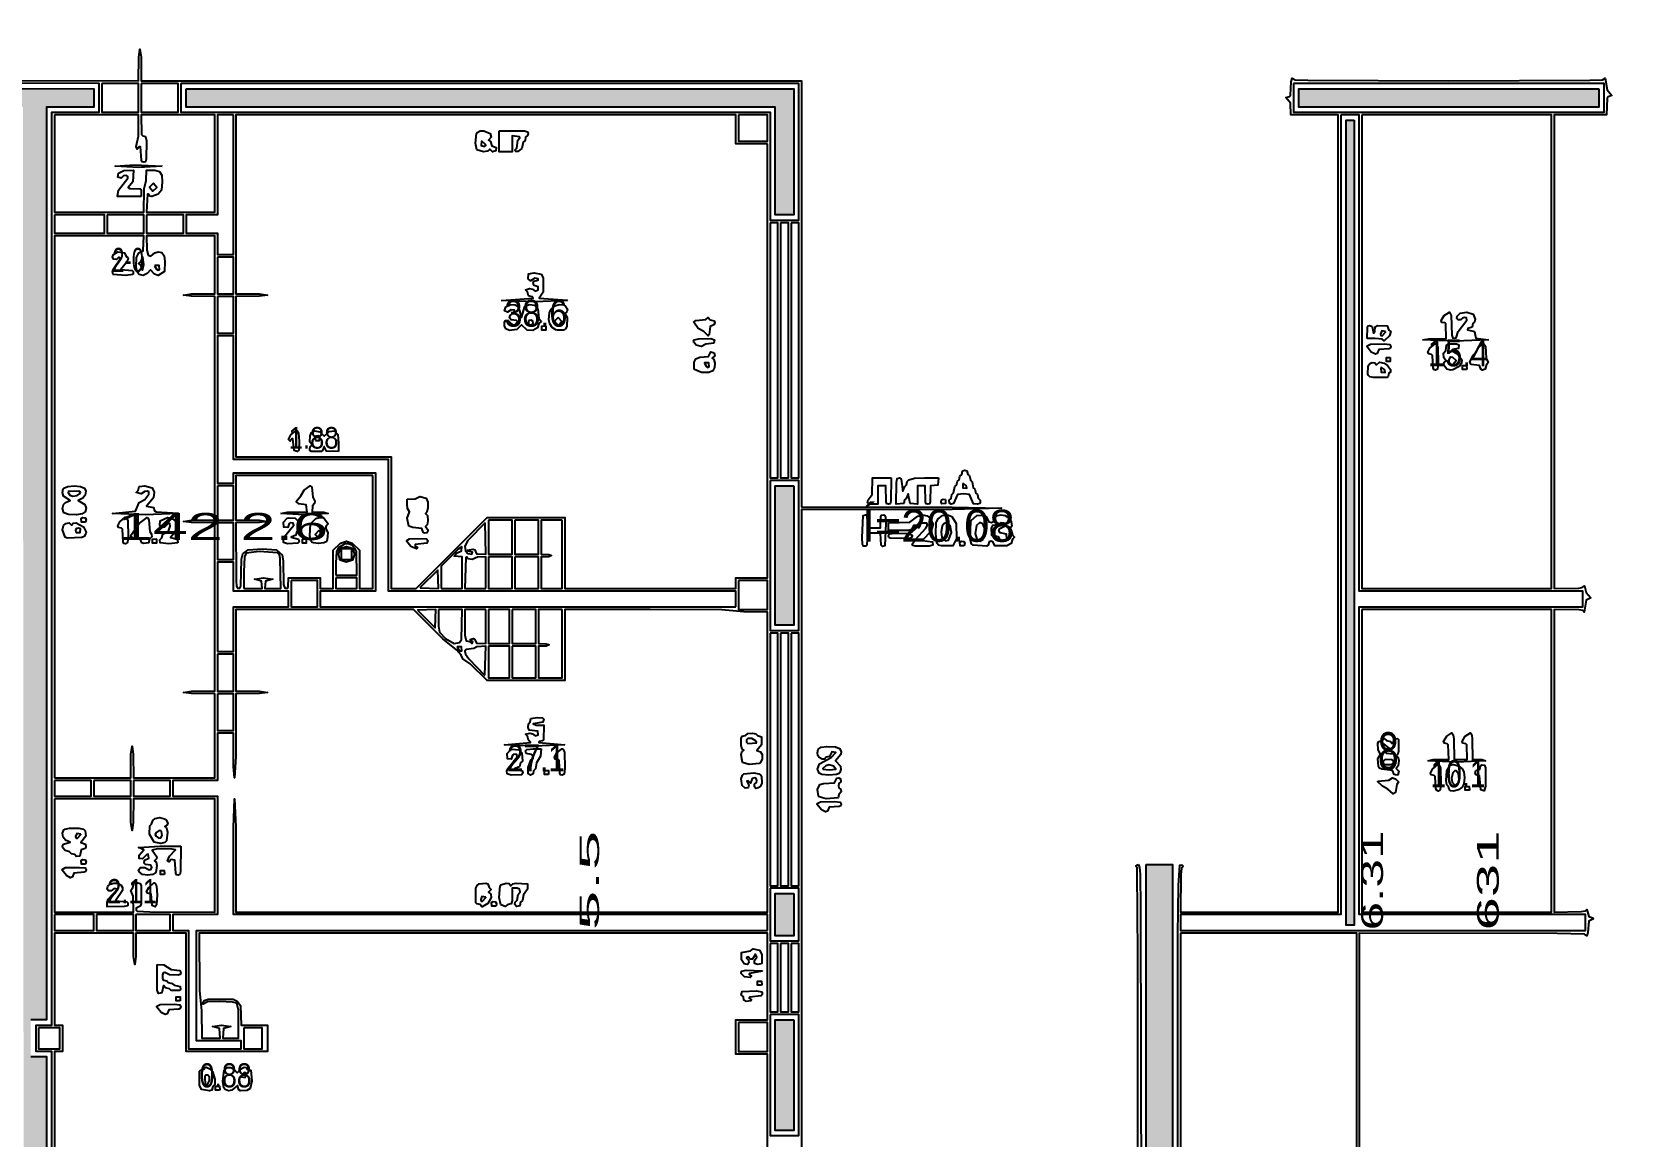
# Model space of a CAD drawing. Header units: millimetres. Extents: x 0 to 150324, y -100295 to 111760.
# Drawn here: x 54170 to 74829, y 63348 to 77572 of the extents above; entities that cross this region are included whole.
import ezdxf
from ezdxf.enums import TextEntityAlignment as Align

# ---------------------------------------------------------------- set-up
doc = ezdxf.new("R2010")
doc.units = ezdxf.units.MM
for name, color, linetype in [('A-PLAN-GRAPHICS', 7, 'Continuous'), ('A-RASTER-UNDERLAY', 8, 'Continuous'), ('A-TEXT-OCR', 3, 'Continuous'), ('A-WALLS-FILL', 9, 'Continuous'), ('A-WALLS-OUTLINE', 8, 'Continuous')]:
    doc.layers.add(name, color=color, linetype=linetype)
picture_1 = doc.add_image_def('image1.png', size_in_pixel=(2463, 3095))

msp = doc.modelspace()

# ---------------------------------------------------------------- hatches: boundary and pattern name
at = {"layer": 'A-WALLS-FILL'}
h = msp.add_hatch(color=9, dxfattribs=at)
h.paths.add_polyline_path([(50190, 13445), (50190, 13073), (49953, 13073), (49953, 13445), (50072, 13445)])
h.paths.add_polyline_path([(25840, 21302), (25840, 18220), (25603, 18220), (25603, 21302), (25722, 21302)])
h.paths.add_polyline_path([(64042, 21844), (64042, 18288), (63839, 18288), (63839, 21844), (63940, 21844)])
h.paths.add_polyline_path([(35391, 21370), (31801, 21370), (31801, 21878), (31936, 21878), (31936, 21505), (35221, 21505), (35221, 21810), (35391, 21810), (35391, 21590)])
h.paths.add_polyline_path([(57810, 21370), (54153, 21370), (54153, 21912), (54390, 21912), (54390, 21505), (57641, 21505), (57641, 21912), (57810, 21912), (57810, 21641)])
h.paths.add_polyline_path([(25840, 24181), (25840, 22487), (25603, 22487), (25603, 24181), (25722, 24181)])
h.paths.add_polyline_path([(64042, 24181), (64042, 22792), (63839, 22792), (63839, 24181), (63940, 24181)])
h.paths.add_polyline_path([(63771, 26077), (63771, 24350), (57810, 24350), (57810, 23165), (57676, 23168), (57569, 23196), (57269, 23199), (57269, 27805), (54390, 27805), (54390, 23199), (54153, 23199), (54153, 28042), (57269, 28042), (57269, 30717), (57506, 30717), (57506, 24486), (57878, 24486), (57878, 24587), (63534, 24587), (63534, 26077), (63652, 26077)])
h.paths.add_polyline_path([(25840, 26619), (26077, 26619), (26077, 24587), (31936, 24587), (31936, 23300), (31801, 23300), (31801, 24350), (25840, 24350), (25840, 25485)])
h.paths.add_polyline_path([(35323, 27838), (35323, 23300), (35086, 23300), (35086, 27601), (32241, 27601), (32241, 23300), (32139, 23300), (32139, 27838), (33731, 27838)])
h.paths.add_polyline_path([(41656, 24892), (41656, 25739), (41980, 25733), (42032, 25720), (42048, 25694), (42062, 24892), (41859, 24892)])
h.paths.add_polyline_path([(48091, 25739), (48091, 24892), (47650, 24892), (47650, 25739), (47871, 25739)])
h.paths.add_polyline_path([(36949, 25502), (36949, 25129), (35865, 25129), (35865, 25502), (36407, 25502)])
h.paths.add_polyline_path([(52900, 25129), (52900, 25502), (53786, 25499), (53959, 25477), (53980, 25403), (53983, 25129), (53442, 25129)])
h.paths.add_polyline_path([(26077, 34375), (26077, 29498), (25840, 29498), (25840, 34375), (25959, 34375)])
h.paths.add_polyline_path([(63771, 31056), (63771, 29769), (63534, 29769), (63534, 31056), (63652, 31056)])
h.paths.add_polyline_path([(32106, 30954), (32106, 30615), (26247, 30615), (26247, 30954), (29176, 30954)])
h.paths.add_polyline_path([(37050, 30954), (37050, 30615), (35797, 30615), (35797, 30954), (36424, 30954)])
h.paths.add_polyline_path([(53746, 31056), (53746, 30683), (52561, 30683), (52561, 31056), (53154, 31056)])
h.paths.add_polyline_path([(26077, 37490), (26077, 35560), (25840, 35560), (25840, 37490), (25959, 37490)])
h.paths.add_polyline_path([(63771, 37626), (63771, 36034), (63534, 36034), (63534, 37626), (63652, 37626)])
h.paths.add_polyline_path([(37016, 37050), (37016, 36678), (35865, 36678), (35865, 37050), (36441, 37050)])
h.paths.add_polyline_path([(53746, 37050), (53746, 36678), (52561, 36678), (52561, 37050), (53154, 37050)])
h.paths.add_polyline_path([(26077, 43451), (26077, 42469), (25840, 42469), (25840, 43451), (25959, 43451)])
h.paths.add_polyline_path([(63771, 43857), (63771, 42604), (63534, 42604), (63534, 43857), (63652, 43857)])
h.paths.add_polyline_path([(37016, 43011), (37016, 42672), (35865, 42672), (35865, 43011), (36441, 43011)])
h.paths.add_polyline_path([(53746, 43011), (53746, 42672), (52595, 42672), (52595, 43011), (53171, 43011)])
h.paths.add_polyline_path([(26077, 49750), (26077, 48429), (25840, 48429), (25840, 49750), (25959, 49750)])
h.paths.add_polyline_path([(37016, 49005), (37016, 48633), (35865, 48633), (35865, 49005), (36441, 49005)])
h.paths.add_polyline_path([(53746, 49005), (53746, 48633), (52595, 48633), (52595, 49005), (53171, 49005)])
h.paths.add_polyline_path([(63771, 51376), (63771, 48836), (63534, 48836), (63534, 51376), (63652, 51376)])
h.paths.add_polyline_path([(32410, 49141), (32410, 48937), (26247, 48937), (26247, 49141), (29329, 49141)])
h.paths.add_polyline_path([(26077, 52697), (26077, 51681), (25840, 51681), (25840, 52697), (25959, 52697)])
h.paths.add_polyline_path([(63534, 52764), (63537, 54342), (63545, 54655), (63566, 54816), (63568, 55169), (64956, 55169), (64956, 54932), (63771, 54932), (63771, 52764), (63652, 52764)])
h.paths.add_polyline_path([(41995, 54559), (41995, 53713), (41656, 53713), (41656, 54559), (41825, 54559)])
h.paths.add_polyline_path([(48023, 54559), (48023, 53713), (47650, 53713), (47650, 54559), (47837, 54559)])
h.paths.add_polyline_path([(37016, 54221), (35865, 54221), (35873, 54530), (35889, 54569), (35936, 54583), (37016, 54593), (37016, 54407)])
h.paths.add_polyline_path([(53746, 54593), (53746, 54221), (52595, 54221), (52595, 54593), (53171, 54593)])
h.paths.add_polyline_path([(25265, 55169), (26077, 55169), (26077, 54627), (25840, 54627), (25840, 54932), (25265, 54932), (25265, 55050)])
h.paths.add_polyline_path([(22860, 54932), (22860, 58894), (25840, 58894), (25840, 59707), (26077, 59707), (26077, 58657), (23097, 58657), (23097, 55169), (24113, 55169), (24113, 54932), (23487, 54932)])
h.paths.add_polyline_path([(63737, 59944), (63974, 59944), (63974, 58860), (66988, 58860), (66988, 54932), (66142, 54932), (66142, 55135), (66751, 55135), (66751, 58623), (63737, 58623), (63737, 59284)])
h.paths.add_polyline_path([(29159, 55440), (29159, 55338), (26247, 55338), (26247, 55440), (27703, 55440)])
h.paths.add_polyline_path([(35425, 55440), (35425, 55338), (29701, 55338), (29701, 55440), (32563, 55440)])
h.paths.add_polyline_path([(35933, 56422), (35933, 55338), (35594, 55338), (35594, 56422), (35763, 56422)])
h.paths.add_polyline_path([(35933, 57878), (35594, 57878), (35594, 76640), (26077, 76640), (26077, 74778), (25840, 74778), (25840, 76945), (25129, 76945), (25129, 77182), (26247, 77182), (26247, 76877), (35729, 76877), (35729, 76979), (35933, 76979), (35933, 76877), (40505, 76877), (40505, 76640), (35933, 76640), (35933, 67259)])
h.paths.add_polyline_path([(68512, 66853), (68851, 66853), (68851, 58454), (71696, 58454), (71696, 58318), (68851, 58318), (68851, 57980), (68758, 57988), (68749, 58081), (68512, 58081), (68512, 62467)])
h.paths.add_polyline_path([(54356, 58014), (54119, 58014), (54116, 58583), (54107, 58646), (54076, 58666), (54063, 58902), (54051, 76606), (50758, 76608), (48903, 76638), (45381, 76640), (45381, 76877), (49014, 76875), (51084, 76845), (54966, 76843), (54966, 76606), (54356, 76606), (54356, 64855), (54153, 64855), (54153, 64381), (54356, 64381), (54356, 58454), (54830, 58454), (54830, 58318), (54356, 58318), (54356, 58166)])
h.paths.add_polyline_path([(60079, 58454), (60079, 58318), (56015, 58318), (56015, 58454), (58047, 58454)])
h.paths.add_polyline_path([(63771, 58454), (63771, 58318), (60655, 58318), (60655, 58454), (62213, 58454)])
h.paths.add_polyline_path([(32512, 58488), (32512, 58386), (26247, 58386), (26247, 58488), (29379, 58488)])
h.paths.add_polyline_path([(35425, 58488), (35425, 58386), (33562, 58386), (33562, 58488), (34493, 58488)])
h.paths.add_polyline_path([(26077, 65634), (26077, 63195), (25840, 63195), (25840, 65634), (25959, 65634)])
h.paths.add_polyline_path([(63974, 64855), (63974, 63432), (63737, 63432), (63737, 64855), (63856, 64855)])
h.paths.add_polyline_path([(45381, 65871), (45381, 65634), (42672, 65634), (42672, 65871), (44027, 65871)])
h.paths.add_polyline_path([(63974, 66480), (63974, 65938), (63737, 65938), (63737, 66480), (63856, 66480)])
h.paths.add_polyline_path([(71188, 76437), (71188, 66074), (71086, 66074), (71086, 76437), (71137, 76437)])
h.paths.add_polyline_path([(26077, 71323), (26077, 69122), (25840, 69122), (25840, 71323), (25959, 71323)])
h.paths.add_polyline_path([(63974, 71730), (63974, 69935), (63737, 69935), (63737, 71730), (63856, 71730)])
h.paths.add_polyline_path([(56151, 76843), (63974, 76843), (63974, 75218), (63737, 75218), (63737, 76606), (56151, 76606), (56151, 76725)])
h.paths.add_polyline_path([(42266, 76132), (42266, 76471), (42425, 76468), (42467, 76454), (42490, 76422), (42503, 76132), (42384, 76132)])
h.paths.add_polyline_path([(47549, 76471), (47549, 76132), (47312, 76132), (47312, 76471), (47430, 76471)])
h.paths.add_polyline_path([(74337, 76843), (74337, 76606), (70477, 76606), (70477, 76843), (72407, 76843)])
h.paths.add_polyline_path([(41758, 86631), (41995, 86631), (41995, 76877), (44196, 76877), (44196, 76640), (41656, 76640), (41656, 76877), (41758, 76877), (41758, 81754)])
h.paths.add_polyline_path([(22725, 79417), (22962, 79417), (22962, 77182), (23978, 77182), (23978, 76945), (22725, 76945), (22725, 78181)])
h.paths.add_polyline_path([(23470, 78334), (23470, 78097), (23131, 78097), (23131, 78334), (23300, 78334)])
h.paths.add_polyline_path([(41588, 78334), (41588, 78097), (41283, 78097), (41283, 78334), (41436, 78334)])
h.paths.add_polyline_path([(22725, 81585), (22725, 91000), (24282, 91000), (24282, 90763), (22962, 90763), (22962, 81585), (22843, 81585)])
h.paths.add_polyline_path([(51545, 84836), (51545, 81957), (51308, 81957), (51308, 84836), (51427, 84836)])
h.paths.add_polyline_path([(19643, 84159), (19643, 82431), (19507, 82431), (19507, 84159), (19575, 84159)])
h.paths.add_polyline_path([(23436, 84497), (23436, 84260), (23131, 84260), (23131, 84497), (23283, 84497)])
h.paths.add_polyline_path([(41588, 84497), (41588, 84260), (41283, 84260), (41283, 84497), (41436, 84497)])
h.paths.add_polyline_path([(51139, 84497), (51139, 84260), (50834, 84260), (50834, 84497), (50986, 84497)])
h.paths.add_polyline_path([(35120, 91000), (41995, 91000), (41995, 88629), (41758, 88629), (41758, 90763), (35120, 90763), (35120, 90881)])
h.paths.add_polyline_path([(23470, 90593), (23470, 90289), (23131, 90289), (23131, 90593), (23300, 90593)])
h.paths.add_polyline_path([(29464, 90593), (29464, 90289), (29227, 90289), (29227, 90593), (29345, 90593)])
h.paths.add_polyline_path([(35458, 90593), (35458, 90289), (35255, 90289), (35255, 90593), (35357, 90593)])
h.paths.add_polyline_path([(38473, 90593), (38473, 90289), (38235, 90289), (38235, 90593), (38354, 90593)])
h.paths.add_polyline_path([(41588, 90593), (41588, 90289), (41250, 90289), (41250, 90593), (41419, 90593)])
h.paths.add_polyline_path([(19643, 91000), (19643, 90763), (15917, 90763), (15917, 91000), (17780, 91000)])
h.paths.add_polyline_path([(29566, 91000), (29566, 90763), (26247, 90763), (26247, 91000), (27906, 91000)])
h.paths.add_polyline_path([(33155, 91000), (33155, 90763), (31530, 90763), (31530, 91000), (32343, 91000)])
h.paths.add_polyline_path([(37863, 99941), (37863, 99703), (34578, 99703), (34578, 99941), (36220, 99941)])

# ---------------------------------------------------------------- linework, layer by layer
at = {"layer": 'A-PLAN-GRAPHICS'}
for points in [[(51276, 76947), (55541, 76945), (55543, 77247), (55558, 77351), (55573, 77247), (55575, 76945), (64076, 76945), (64076, 71459), (66014, 71457), (66650, 71442), (66014, 71426), (64076, 71425), (64076, 58962), (67090, 58962), (67090, 54830)], [(53983, 57946), (54424, 57946), (54424, 58251), (54898, 58251), (54898, 58522), (54424, 58522), (54424, 64448), (54221, 64448), (54221, 64787), (54424, 64787), (54424, 76539), (55033, 76539), (55033, 76911), (50817, 76914)], [(68919, 58522), (68921, 65948), (68926, 66583), (68943, 66848), (68971, 66850), (68986, 66833), (68967, 66805), (68957, 66726), (68953, 66243), (70985, 66243), (70985, 76505), (70375, 76505), (70368, 76655), (70308, 76731), (70356, 76744), (70369, 76761), (70378, 76931), (70392, 76979), (70429, 76959), (70591, 76953), (72407, 76945), (74223, 76953), (74385, 76959), (74422, 76979), (74446, 76829), (74507, 76755), (74458, 76740), (74444, 76723), (74439, 76505), (73762, 76505), (73762, 70409), (74083, 70413), (74126, 70420), (74154, 70442), (74177, 70355), (74236, 70287), (74174, 70259), (74151, 70104), (74132, 70124), (74083, 70133), (73762, 70138), (73762, 66243), (74113, 66248), (74166, 66257), (74185, 66277), (74209, 66186), (74260, 66170), (74269, 66156), (74208, 66125), (74199, 65980), (74185, 65938), (74153, 65959), (73800, 65968), (71255, 65972), (71255, 58555)], [(63635, 58962), (63635, 64414), (63229, 64414), (63229, 64855), (63635, 64855), (63635, 65972), (56320, 65972), (56323, 65227), (56351, 64974), (56354, 64618), (56591, 64618), (56584, 64743), (56490, 64770), (56608, 64787), (56727, 64770), (56632, 64743), (56625, 64618), (56828, 64618), (56825, 64979), (56804, 65068), (56749, 65083), (56586, 65093), (56428, 65086), (56372, 65058), (56360, 65066), (56383, 65105), (56436, 65120), (56757, 65119), (56809, 65095), (56851, 65041), (56862, 64787), (57201, 64787), (57201, 64448), (56151, 64448), (56151, 65972), (55507, 65972), (55506, 65670), (55491, 65566), (55475, 65670), (55474, 65972), (54458, 65972), (54458, 64787), (54559, 64787), (54559, 64448), (54458, 64448), (54458, 58657)]]:
    msp.add_lwpolyline(points, dxfattribs=at)
for points in [[(55067, 76911), (55067, 76539), (55541, 76539), (55541, 76911), (55304, 76911)], [(55575, 76911), (55575, 76539), (56049, 76539), (56049, 76911), (55812, 76911)], [(56083, 76911), (56083, 76539), (63669, 76539), (63669, 75150), (64042, 75150), (64042, 76911), (60063, 76911)], [(70409, 76911), (70409, 76539), (74405, 76539), (74405, 76911), (72407, 76911)], [(54458, 76505), (54458, 75252), (55609, 75252), (55612, 75552), (55640, 75659), (55643, 75794), (55749, 75793), (55810, 75777), (55839, 75730), (55846, 75642), (55834, 75538), (55791, 75485), (55710, 75454), (55686, 75458), (55668, 75487), (55654, 75483), (55643, 75252), (56523, 75252), (56523, 76505), (55575, 76505), (55580, 76255), (55594, 76236), (55630, 76227), (55642, 76171), (55640, 75937), (55630, 75902), (55609, 75895), (55588, 75900), (55578, 75922), (55564, 76093), (55548, 76095), (55524, 76065), (55508, 76099), (55538, 76232), (55541, 76505), (54999, 76505)], [(56761, 76505), (56557, 76505), (56557, 75218), (56151, 75218), (56151, 74981), (56557, 74981), (56557, 74710), (56761, 74710), (56761, 75607)], [(63635, 76132), (63229, 76132), (63229, 76505), (56794, 76505), (56794, 74202), (57096, 74200), (57201, 74185), (57096, 74170), (56794, 74168), (56794, 72102), (58793, 72102), (58793, 70409), (59114, 70409), (60028, 71323), (61028, 71323), (61028, 70409), (63229, 70409), (63229, 70544), (63635, 70544), (63635, 73338)], [(63263, 76505), (63263, 76166), (63635, 76166), (63635, 76505), (63449, 76505)], [(71018, 76505), (71018, 66209), (68953, 66209), (68953, 66006), (74168, 66006), (74168, 66209), (71255, 66209), (71255, 70172), (74134, 70172), (74134, 70375), (71255, 70375), (71255, 76505), (71137, 76505)], [(71289, 76505), (71289, 70409), (73728, 70409), (73728, 76505), (72509, 76505)], [(59900, 76277), (59939, 76299), (59986, 76302), (60066, 76264), (60078, 76220), (60046, 76181), (60071, 76161), (60088, 76107), (60142, 76086), (60141, 76045), (60096, 76032), (60063, 76065), (60034, 76038), (59980, 76032), (59897, 76056), (59877, 76140), (59892, 76265)], [(60181, 76302), (60508, 76299), (60546, 76289), (60554, 76268), (60547, 76240), (60523, 76220), (60515, 76176), (60491, 76153), (60473, 76071), (60422, 76033), (60396, 76033), (60384, 76050), (60411, 76078), (60423, 76180), (60450, 76209), (60446, 76225), (60350, 76234), (60350, 76031), (60181, 76031), (60181, 76166)], [(59955, 76166), (59949, 76111), (59993, 76100), (60011, 76110), (60008, 76124), (59958, 76166)], [(55846, 75844), (55541, 75827), (55237, 75844), (55486, 75861), (55843, 75847)], [(55575, 75455), (55270, 75455), (55281, 75537), (55403, 75693), (55402, 75714), (55386, 75724), (55348, 75721), (55315, 75693), (55274, 75706), (55282, 75756), (55352, 75790), (55474, 75794), (55466, 75644), (55408, 75573), (55429, 75560), (55556, 75553), (55573, 75539), (55575, 75506)], [(55728, 75623), (55681, 75576), (55725, 75523), (55774, 75571), (55732, 75622)], [(54458, 75218), (54458, 74981), (55101, 74981), (55101, 75218), (54779, 75218)], [(55135, 75218), (55135, 74981), (55609, 74981), (55609, 75218), (55372, 75218)], [(55643, 75218), (55643, 74981), (56117, 74981), (56117, 75218), (55880, 75218)], [(63669, 75116), (63669, 71831), (63771, 71831), (63771, 75116), (63720, 75116)], [(63805, 75116), (63805, 71831), (63906, 71831), (63906, 75116), (63856, 75116)], [(63940, 75116), (63940, 71831), (64042, 71831), (64042, 75116), (63991, 75116)], [(54458, 67970), (55440, 67970), (55441, 68272), (55457, 68377), (55472, 68272), (55474, 67970), (56523, 67970), (56523, 69054), (56222, 69056), (56117, 69071), (56222, 69086), (56523, 69088), (56523, 71255), (56222, 71257), (56117, 71272), (56222, 71288), (56523, 71289), (56523, 74168), (56222, 74170), (56117, 74185), (56222, 74200), (56523, 74202), (56523, 74947), (55643, 74947), (55647, 74764), (55665, 74699), (55698, 74686), (55751, 74729), (55794, 74744), (55841, 74732), (55868, 74692), (55879, 74618), (55874, 74491), (55791, 74439), (55747, 74456), (55694, 74512), (55650, 74464), (55600, 74439), (55547, 74451), (55519, 74489), (55508, 74560), (55514, 74671), (55543, 74731), (55601, 74756), (55609, 74947), (54458, 74947), (54458, 71459)], [(55468, 74452), (55372, 74439), (55212, 74449), (55203, 74483), (55212, 74518), (55304, 74654), (55287, 74676), (55257, 74645), (55217, 74647), (55204, 74677), (55217, 74709), (55275, 74743), (55361, 74731), (55379, 74683), (55403, 74670), (55406, 74654), (55381, 74603), (55310, 74517), (55459, 74501), (55472, 74488), (55471, 74457)], [(55592, 74676), (55567, 74613), (55541, 74591), (55567, 74569), (55589, 74507), (55609, 74578), (55595, 74675)], [(56557, 74676), (56557, 74202), (56761, 74202), (56761, 74676), (56659, 74676)], [(55746, 74562), (55773, 74519), (55794, 74508), (55808, 74515), (55804, 74566), (55748, 74566)], [(61062, 74117), (60638, 74100), (60215, 74117), (60619, 74148), (60611, 74163), (60562, 74176), (60549, 74226), (60520, 74253), (60571, 74270), (60611, 74263), (60645, 74237), (60686, 74252), (60684, 74291), (60634, 74309), (60621, 74337), (60630, 74363), (60683, 74378), (60685, 74396), (60640, 74403), (60587, 74371), (60556, 74394), (60559, 74461), (60631, 74473), (60721, 74456), (60750, 74408), (60750, 74225), (60696, 74148), (61059, 74120)], [(56557, 74168), (56557, 73694), (56761, 73694), (56761, 74168), (56659, 74168)], [(60723, 73846), (60695, 73822), (60675, 73763), (60616, 73731), (60541, 73736), (60469, 73801), (60409, 73743), (60314, 73731), (60270, 73753), (60253, 73790), (60250, 73835), (60266, 73860), (60308, 73850), (60363, 73799), (60391, 73811), (60417, 73844), (60405, 73858), (60337, 73868), (60316, 73891), (60326, 73923), (60380, 73972), (60380, 73990), (60335, 73997), (60288, 73965), (60250, 73983), (60268, 74036), (60334, 74065), (60388, 74062), (60427, 74040), (60469, 73897), (60511, 74040), (60568, 74065), (60642, 74057), (60681, 74009), (60695, 73885), (60722, 73848)], [(60913, 73739), (60863, 73770), (60836, 73814), (60823, 73869), (60829, 73956), (60851, 74005), (60898, 74048), (60955, 74066), (61009, 74060), (61037, 74042), (61060, 74003), (61054, 73969), (61028, 73948), (61058, 73897), (61052, 73782), (61037, 73752), (61009, 73735), (60932, 73733)], [(72068, 73609), (72148, 73624), (72373, 73626), (72367, 73812), (72354, 73827), (72317, 73834), (72307, 73857), (72347, 73923), (72414, 73967), (72436, 73921), (72444, 73668), (72459, 73629), (72501, 73636), (72526, 73719), (72641, 73864), (72634, 73892), (72610, 73897), (72583, 73890), (72562, 73866), (72526, 73866), (72509, 73885), (72514, 73915), (72554, 73952), (72639, 73964), (72721, 73941), (72745, 73875), (72740, 73838), (72717, 73819), (72706, 73774), (72654, 73757), (72647, 73739), (72737, 73719), (72757, 73633), (72915, 73609), (72492, 73592), (72068, 73609)], [(60562, 73855), (60562, 73804), (60609, 73801), (60621, 73823), (60616, 73851), (60594, 73863), (60566, 73858)], [(60782, 73787), (60782, 73736), (60731, 73736), (60731, 73787), (60778, 73790)], [(60943, 73896), (60896, 73848), (60941, 73796), (60990, 73844), (60948, 73895)], [(62688, 73843), (62714, 73860), (62843, 73871), (62873, 73897), (62900, 73869), (62950, 73855), (62958, 73823), (62946, 73801), (62897, 73783), (62886, 73678), (62873, 73662), (62816, 73718), (62742, 73757), (62687, 73837)], [(71357, 73626), (71361, 73772), (71371, 73791), (71391, 73795), (71420, 73780), (71439, 73695), (71455, 73715), (71461, 73778), (71489, 73794), (71613, 73790), (71635, 73734), (71661, 73715), (71642, 73660), (71573, 73595), (71549, 73617), (71459, 73626)], [(63229, 70172), (63229, 70375), (58759, 70375), (58759, 72068), (56761, 72068), (56761, 73660), (56557, 73660), (56557, 71763), (56761, 71763), (56761, 71899), (58589, 71899), (58589, 70375), (57878, 70375), (57878, 70172), (60554, 70172)], [(62683, 73593), (62693, 73610), (62751, 73624), (62907, 73625), (62956, 73608), (62945, 73565), (62843, 73553), (62789, 73525), (62717, 73542), (62687, 73581)], [(71355, 73532), (71397, 73553), (71580, 73558), (71649, 73550), (71662, 73525), (71657, 73504), (71639, 73494), (71507, 73485), (71487, 73435), (71462, 73425), (71409, 73452), (71356, 73520)], [(71593, 73715), (71543, 73725), (71527, 73683), (71534, 73664), (71550, 73663), (71593, 73710)], [(72245, 73560), (72266, 73515), (72271, 73311), (72263, 73234), (72238, 73220), (72217, 73225), (72207, 73247), (72198, 73406), (72185, 73421), (72148, 73428), (72137, 73451), (72164, 73502), (72233, 73560)], [(72432, 73220), (72380, 73230), (72339, 73289), (72348, 73318), (72373, 73338), (72344, 73377), (72341, 73436), (72368, 73472), (72376, 73540), (72403, 73557), (72508, 73557), (72538, 73545), (72532, 73498), (72456, 73486), (72441, 73471), (72522, 73427), (72574, 73352), (72572, 73312), (72540, 73267), (72461, 73225)], [(72860, 73558), (72878, 73528), (72888, 73375), (72915, 73316), (72886, 73278), (72876, 73232), (72841, 73220), (72819, 73232), (72801, 73281), (72697, 73291), (72678, 73321), (72722, 73414), (72770, 73464), (72796, 73526), (72854, 73558)], [(62694, 73232), (62691, 73323), (62715, 73365), (62764, 73386), (62876, 73395), (62907, 73454), (62950, 73444), (62957, 73405), (62924, 73372), (62945, 73356), (62957, 73311), (62953, 73254), (62934, 73210), (62883, 73191), (62788, 73188), (62697, 73227)], [(71653, 73381), (71653, 73330), (71603, 73330), (71603, 73381), (71650, 73384)], [(72422, 73384), (72408, 73354), (72411, 73310), (72430, 73288), (72461, 73294), (72502, 73343), (72461, 73383), (72430, 73388)], [(62824, 73309), (62852, 73266), (62873, 73255), (62886, 73262), (62882, 73313), (62827, 73313)], [(71365, 73169), (71367, 73273), (71391, 73305), (71420, 73319), (71455, 73314), (71476, 73287), (71513, 73320), (71575, 73310), (71620, 73280), (71656, 73229), (71658, 73192), (71635, 73179), (71626, 73137), (71610, 73124), (71437, 73123), (71390, 73135), (71371, 73155)], [(71534, 73250), (71535, 73194), (71588, 73191), (71580, 73226), (71539, 73252)], [(72636, 73228), (72585, 73228), (72585, 73279), (72636, 73279), (72639, 73232)], [(57579, 72443), (57601, 72407), (57607, 72305), (57602, 72191), (57582, 72170), (57545, 72185), (57528, 72335), (57513, 72336), (57491, 72306), (57472, 72326), (57502, 72386), (57567, 72441)], [(58115, 72170), (57961, 72176), (57929, 72238), (57908, 72183), (57889, 72173), (57766, 72173), (57747, 72183), (57743, 72202), (57751, 72233), (57777, 72255), (57746, 72298), (57748, 72373), (57767, 72417), (57804, 72437), (57873, 72425), (57929, 72368), (57994, 72430), (58063, 72436), (58104, 72389), (58115, 72281)], [(57819, 72314), (57870, 72314), (57873, 72361), (57851, 72373), (57823, 72368), (57811, 72346), (57816, 72318)], [(66372, 71503), (66339, 71493), (66288, 71500), (66235, 71619), (66159, 71628), (66083, 71619), (66032, 71501), (66000, 71493), (65978, 71505), (65976, 71546), (65999, 71567), (66011, 71618), (66033, 71638), (66047, 71720), (66069, 71740), (66081, 71791), (66103, 71807), (66113, 71855), (66137, 71875), (66147, 71921), (66175, 71933), (66204, 71921), (66214, 71875), (66236, 71859), (66248, 71807), (66272, 71782), (66284, 71706), (66306, 71686), (66318, 71635), (66340, 71618), (66350, 71570), (66375, 71546), (66375, 71507)], [(54580, 71702), (54629, 71723), (54712, 71730), (54794, 71723), (54843, 71702), (54863, 71662), (54855, 71608), (54822, 71570), (54762, 71543), (54848, 71490), (54864, 71442), (54852, 71396), (54813, 71369), (54741, 71358), (54637, 71362), (54580, 71382), (54560, 71436), (54575, 71490), (54600, 71516), (54661, 71543), (54575, 71597), (54559, 71645), (54571, 71691)], [(56049, 71374), (55626, 71357), (55203, 71374), (55501, 71404), (55549, 71517), (55621, 71555), (55673, 71623), (55671, 71651), (55655, 71661), (55623, 71659), (55574, 71629), (55508, 71642), (55536, 71672), (55550, 71720), (55619, 71730), (55716, 71706), (55743, 71648), (55733, 71575), (55644, 71467), (55734, 71452), (55747, 71409), (55768, 71396), (56048, 71377)], [(56557, 71730), (56557, 71289), (56761, 71289), (56761, 71730), (56659, 71730)], [(58555, 71865), (56794, 71865), (56794, 71289), (57096, 71288), (57201, 71272), (57096, 71257), (56794, 71255), (56797, 70505), (56802, 70439), (56819, 70410), (56844, 70412), (56857, 70440), (56865, 70787), (56884, 70853), (56950, 70907), (57133, 70917), (57316, 70907), (57389, 70841), (57403, 70758), (57407, 70460), (57422, 70412), (57452, 70410), (57468, 70428), (57472, 70544), (57878, 70544), (57878, 70409), (58047, 70409), (58047, 70901), (58141, 70991), (58217, 71018), (58292, 70991), (58386, 70901), (58386, 70409), (58555, 70409), (58555, 71137)], [(57370, 71374), (57458, 71389), (57709, 71391), (57699, 71485), (57602, 71497), (57571, 71529), (57631, 71601), (57670, 71675), (57750, 71730), (57771, 71712), (57782, 71585), (57810, 71532), (57805, 71502), (57780, 71472), (57777, 71391), (57925, 71389), (57980, 71374), (57675, 71357), (57370, 71374)], [(63669, 71797), (63669, 69867), (64042, 69867), (64042, 71797), (63856, 71797)], [(65227, 71831), (65224, 71534), (65215, 71499), (65193, 71493), (65173, 71498), (65163, 71523), (65159, 71730), (65058, 71730), (65058, 71493), (64952, 71495), (64923, 71516), (64932, 71551), (64984, 71619), (64990, 71831), (65109, 71831)], [(65837, 71831), (65828, 71738), (65735, 71730), (65732, 71523), (65722, 71498), (65701, 71493), (65681, 71498), (65671, 71523), (65667, 71730), (65566, 71730), (65566, 71493), (65472, 71502), (65447, 71628), (65423, 71567), (65402, 71550), (65390, 71503), (65295, 71493), (65296, 71768), (65308, 71824), (65337, 71831), (65357, 71816), (65380, 71662), (65403, 71723), (65427, 71741), (65436, 71787), (65457, 71809), (65527, 71827), (65658, 71831)], [(66150, 71760), (66150, 71704), (66203, 71701), (66195, 71736), (66154, 71762)], [(54630, 71651), (54657, 71611), (54695, 71597), (54750, 71604), (54782, 71629), (54793, 71650), (54772, 71660), (54634, 71655)], [(58996, 71560), (59103, 71564), (59162, 71594), (59242, 71570), (59262, 71519), (59266, 71447), (59253, 71392), (59233, 71374), (59258, 71346), (59266, 71279), (59255, 71226), (59233, 71205), (59267, 71161), (59252, 71126), (59221, 71121), (59204, 71132), (59185, 71182), (59071, 71192), (59020, 71212), (58996, 71314), (59029, 71396), (59003, 71438), (58996, 71493)], [(65930, 71552), (65930, 71501), (65883, 71498), (65871, 71520), (65876, 71548), (65898, 71560), (65926, 71555)], [(54856, 71264), (54805, 71264), (54802, 71311), (54824, 71323), (54852, 71318), (54864, 71296), (54859, 71268)], [(55379, 71325), (55401, 71279), (55405, 71076), (55398, 70999), (55372, 70985), (55351, 70989), (55341, 71011), (55332, 71171), (55319, 71186), (55282, 71193), (55272, 71216), (55298, 71267), (55367, 71325)], [(55657, 71323), (55674, 71292), (55684, 71140), (55707, 71106), (55710, 71075), (55682, 71042), (55670, 70995), (55606, 70986), (55582, 70995), (55562, 71046), (55469, 71057), (55437, 71088), (55549, 71246), (55651, 71323)], [(56044, 70998), (55931, 70985), (55818, 70998), (55814, 71034), (55841, 71062), (55851, 71106), (55925, 71148), (55948, 71212), (55943, 71246), (55929, 71253), (55873, 71197), (55831, 71191), (55814, 71222), (55819, 71279), (55913, 71324), (55979, 71303), (56020, 71269), (56049, 71200), (56022, 71182), (56006, 71129), (55950, 71065), (56039, 71045), (56047, 71003)], [(57470, 71319), (57558, 71313), (57597, 71273), (57602, 71166), (57578, 71144), (57565, 71095), (57506, 71069), (57601, 71042), (57607, 71010), (57590, 70990), (57457, 70985), (57407, 71000), (57405, 71037), (57421, 71077), (57537, 71223), (57530, 71250), (57493, 71254), (57477, 71243), (57460, 71193), (57412, 71197), (57408, 71263), (57455, 71314)], [(57775, 71001), (57757, 71023), (57745, 71086), (57754, 71241), (57822, 71308), (57864, 71323), (57921, 71321), (57980, 71239), (57955, 71216), (57946, 71187), (57978, 71128), (57969, 71034), (57956, 71009), (57926, 70994), (57858, 70986), (57791, 70995)], [(60046, 71289), (60046, 70849), (60350, 70849), (60350, 71289), (60198, 71289)], [(60384, 71289), (60384, 70849), (60689, 70849), (60689, 71289), (60537, 71289)], [(60994, 71289), (60723, 71289), (60723, 70849), (60822, 70847), (60858, 70832), (60822, 70817), (60723, 70815), (60723, 70409), (60994, 70409), (60994, 70849)], [(65141, 71354), (65155, 71327), (65159, 71249), (65147, 70958), (65118, 70951), (65098, 70965), (65092, 71120), (64922, 71120), (64916, 70965), (64903, 70952), (64873, 70953), (64860, 70980), (64855, 71059), (64867, 71349), (64897, 71357), (64916, 71342), (64922, 71188), (65092, 71188), (65095, 71334), (65105, 71353), (65134, 71357)], [(65193, 71255), (65471, 71263), (65570, 71338), (65630, 71357), (65690, 71343), (65728, 71316), (65770, 71236), (65742, 71149), (65634, 71028), (65761, 71009), (65763, 70964), (65718, 70952), (65538, 70954), (65506, 70962), (65498, 70977), (65540, 71039), (65676, 71186), (65697, 71222), (65686, 71250), (65610, 71248), (65586, 71188), (65552, 71218), (65515, 71219), (65492, 71167), (65460, 71157), (65193, 71154), (65193, 71205)], [(65917, 71353), (65968, 71354), (66011, 71337), (66065, 71243), (66069, 71052), (66024, 70956), (65878, 70956), (65836, 70968), (65817, 70990), (65803, 71112), (65810, 71258), (65834, 71305), (65891, 71346)], [(66259, 71284), (66331, 71346), (66408, 71354), (66451, 71337), (66487, 71266), (66520, 71256), (66544, 71270), (66562, 71323), (66597, 71348), (66645, 71356), (66697, 71346), (66744, 71316), (66774, 71270), (66783, 71209), (66751, 71171), (66776, 71149), (66791, 71095), (66818, 71067), (66791, 71045), (66772, 70986), (66716, 70957), (66564, 70956), (66543, 71006), (66514, 71018), (66489, 71010), (66476, 70964), (66454, 70954), (66284, 70964), (66261, 70982), (66247, 71048), (66254, 71272)], [(54863, 71118), (54842, 71079), (54812, 71064), (54622, 71055), (54595, 71071), (54560, 71165), (54576, 71221), (54602, 71246), (54649, 71252), (54678, 71222), (54699, 71248), (54738, 71254), (54831, 71202), (54864, 71135)], [(54737, 71128), (54788, 71128), (54791, 71176), (54769, 71187), (54741, 71182), (54729, 71160), (54734, 71132)], [(56557, 71255), (56557, 70781), (56761, 70781), (56761, 71255), (56659, 71255)], [(57861, 71153), (57814, 71105), (57859, 71053), (57908, 71100), (57866, 71152)], [(60003, 71255), (59777, 71027), (59739, 70952), (59749, 70892), (59780, 70860), (59830, 70851), (59839, 70874), (59785, 70888), (59775, 70903), (59846, 70916), (59870, 70906), (59889, 70855), (60012, 70849), (60004, 71253)], [(65498, 71086), (65492, 71065), (65475, 71057), (65346, 71052), (65217, 71057), (65200, 71065), (65193, 71086), (65206, 71112), (65276, 71119), (65460, 71117), (65498, 71095)], [(65934, 71254), (65906, 71242), (65884, 71212), (65871, 71137), (65883, 71063), (65929, 71021), (65967, 71031), (66006, 71129), (65989, 71221), (65949, 71252)], [(66367, 71252), (66327, 71220), (66312, 71115), (66332, 71044), (66384, 71019), (66407, 71033), (66418, 71076), (66439, 71096), (66446, 71145), (66408, 71241), (66378, 71255)], [(66704, 71023), (66716, 71047), (66712, 71107), (66632, 71124), (66616, 71154), (66626, 71181), (66689, 71209), (66717, 71247), (66643, 71254), (66601, 71227), (66533, 71219), (66515, 71185), (66522, 71096), (66605, 71079), (66632, 71023), (66697, 71021)], [(55770, 71044), (55770, 70993), (55719, 70993), (55719, 71044), (55766, 71047)], [(56896, 70409), (57133, 70409), (57125, 70502), (57031, 70527), (57150, 70544), (57269, 70527), (57175, 70502), (57167, 70409), (57370, 70409), (57365, 70794), (57356, 70843), (57330, 70868), (57093, 70883), (56927, 70864), (56904, 70814), (56896, 70622)], [(57700, 71044), (57700, 70993), (57650, 70993), (57650, 71044), (57697, 71047)], [(58081, 70578), (58352, 70578), (58346, 70883), (58330, 70921), (58285, 70964), (58237, 70983), (58197, 70983), (58112, 70932), (58088, 70883), (58081, 70740)], [(58136, 70773), (58116, 70851), (58139, 70926), (58217, 70951), (58294, 70926), (58318, 70849), (58294, 70772), (58214, 70749), (58136, 70773)], [(58149, 70917), (58149, 70781), (58285, 70781), (58285, 70917), (58217, 70917)], [(58994, 71025), (59030, 71047), (59131, 71052), (59245, 71047), (59266, 71027), (59252, 70990), (59102, 70973), (59101, 70958), (59130, 70939), (59117, 70918), (59046, 70948), (58995, 71013)], [(59436, 70409), (59707, 70409), (59707, 70815), (59605, 70825), (59633, 70861), (59699, 70893), (59702, 70945), (59655, 70915), (59436, 70697), (59436, 70553)], [(66167, 70959), (66116, 70959), (66113, 71006), (66135, 71018), (66163, 71013), (66175, 70991), (66170, 70963)], [(56557, 69596), (56761, 69596), (56761, 70172), (57472, 70172), (57472, 70375), (56761, 70375), (56761, 70747), (56557, 70747), (56557, 70172)], [(60012, 70409), (60012, 70815), (59904, 70812), (59834, 70782), (59785, 70788), (59763, 70814), (59752, 70806), (59741, 70409), (59876, 70409)], [(60046, 70815), (60046, 70409), (60350, 70409), (60350, 70815), (60198, 70815)], [(60384, 70815), (60384, 70409), (60689, 70409), (60689, 70815), (60537, 70815)], [(57506, 70510), (57506, 70172), (57844, 70172), (57844, 70510), (57675, 70510)], [(58081, 70544), (58081, 70409), (58352, 70409), (58352, 70544), (58217, 70544)], [(59165, 70418), (59402, 70409), (59393, 70646), (59167, 70420)], [(63263, 70510), (63263, 70138), (63635, 70138), (63635, 70510), (63449, 70510)], [(63635, 66006), (63635, 66209), (56761, 66209), (56762, 67329), (56777, 67699), (56793, 67338), (56794, 66243), (63635, 66243), (63635, 70104), (63334, 70106), (63050, 70132), (62128, 70138), (61028, 70138), (61028, 69223), (60027, 69223), (59809, 69439), (59715, 69502), (59692, 69550), (59631, 69620), (59459, 69762), (59081, 70138), (56794, 70138), (56794, 69088), (57096, 69086), (57201, 69071), (57096, 69056), (56794, 69054), (56793, 68241), (56777, 67970), (56762, 68116), (56761, 68546), (56557, 68546), (56557, 67937), (55982, 67937), (55982, 67733), (56557, 67733), (56557, 66209), (55982, 66209), (55982, 66006), (56185, 66006), (56185, 64482), (56862, 64482), (56862, 64584), (56286, 64584), (56286, 66006), (59961, 66006)], [(59131, 70129), (59358, 69903), (59368, 70138), (59133, 70131)], [(59402, 70138), (59403, 69923), (59415, 69846), (59491, 69763), (59603, 69698), (59673, 69714), (59696, 69750), (59707, 70138), (59555, 70138)], [(60012, 70138), (59741, 70138), (59742, 69806), (59759, 69734), (59799, 69726), (59831, 69698), (59842, 69720), (59809, 69751), (59849, 69765), (59871, 69753), (59889, 69704), (60012, 69698), (60012, 69918)], [(60046, 70138), (60046, 69698), (60317, 69698), (60317, 70138), (60181, 70138)], [(60350, 70138), (60350, 69698), (60655, 69698), (60655, 70138), (60503, 70138)], [(60994, 70138), (60689, 70138), (60689, 69698), (60788, 69696), (60825, 69681), (60788, 69666), (60689, 69664), (60689, 69257), (60994, 69257), (60994, 69698)], [(71289, 70138), (71289, 66243), (73728, 66243), (73728, 70138), (72509, 70138)], [(63669, 69833), (63669, 66582), (63771, 66582), (63771, 69833), (63720, 69833)], [(63805, 69833), (63805, 66582), (63906, 66582), (63906, 69833), (63856, 69833)], [(63940, 69833), (63940, 66582), (64042, 66582), (64042, 69833), (63991, 69833)], [(59641, 69655), (59677, 69605), (59703, 69604), (59698, 69655), (59643, 69658)], [(59999, 69292), (60012, 69664), (59896, 69659), (59856, 69635), (59759, 69623), (59739, 69601), (59749, 69561), (59791, 69502), (59995, 69294)], [(60046, 69664), (60046, 69257), (60317, 69257), (60317, 69664), (60181, 69664)], [(60350, 69664), (60350, 69257), (60655, 69257), (60655, 69664), (60503, 69664)], [(56557, 69562), (56557, 69088), (56761, 69088), (56761, 69562), (56659, 69562)], [(56557, 69054), (56557, 68580), (56761, 68580), (56761, 69054), (56659, 69054)], [(61028, 68394), (60638, 68377), (60249, 68394), (60585, 68425), (60559, 68454), (60547, 68506), (60520, 68532), (60579, 68546), (60611, 68539), (60645, 68513), (60684, 68524), (60681, 68570), (60570, 68584), (60554, 68618), (60559, 68667), (60582, 68692), (60592, 68736), (60672, 68749), (60742, 68743), (60756, 68724), (60744, 68688), (60621, 68665), (60658, 68650), (60757, 68648), (60751, 68461), (60738, 68446), (60696, 68438), (60691, 68425), (61026, 68397)], [(63530, 68155), (63400, 68141), (63315, 68170), (63298, 68267), (63308, 68305), (63331, 68326), (63311, 68343), (63299, 68388), (63299, 68479), (63310, 68508), (63355, 68517), (63384, 68541), (63443, 68546), (63487, 68539), (63510, 68517), (63561, 68500), (63560, 68394), (63500, 68322), (63545, 68306), (63566, 68269), (63567, 68212), (63544, 68164)], [(63500, 68420), (63479, 68451), (63433, 68475), (63384, 68476), (63366, 68458), (63366, 68430), (63384, 68414), (63500, 68420)], [(71740, 68006), (71704, 68013), (71682, 68066), (71546, 68082), (71517, 68096), (71503, 68122), (71494, 68215), (71526, 68275), (71498, 68329), (71495, 68416), (71506, 68440), (71551, 68451), (71575, 68478), (71604, 68451), (71656, 68438), (71676, 68411), (71691, 68421), (71708, 68473), (71745, 68477), (71758, 68462), (71760, 68314), (71750, 68276), (71730, 68258), (71752, 68237), (71762, 68195), (71757, 68125), (71730, 68089), (71762, 68056), (71749, 68010)], [(71695, 68282), (71639, 68352), (71571, 68410), (71562, 68361), (71589, 68333), (71601, 68286), (71693, 68281)], [(72136, 68191), (72207, 68206), (72407, 68207), (72401, 68394), (72388, 68409), (72351, 68416), (72341, 68439), (72381, 68505), (72448, 68548), (72465, 68526), (72473, 68470), (72475, 68207), (72644, 68207), (72638, 68394), (72625, 68409), (72588, 68416), (72578, 68439), (72618, 68505), (72685, 68548), (72702, 68526), (72710, 68470), (72712, 68207), (72835, 68206), (72881, 68191), (72509, 68174), (72136, 68191)], [(60349, 68339), (60437, 68333), (60475, 68293), (60481, 68186), (60457, 68164), (60444, 68114), (60384, 68089), (60479, 68061), (60485, 68030), (60469, 68010), (60336, 68005), (60286, 68020), (60283, 68057), (60300, 68097), (60415, 68243), (60408, 68270), (60372, 68274), (60356, 68263), (60338, 68213), (60290, 68217), (60287, 68283), (60334, 68334)], [(60723, 68343), (60716, 68251), (60662, 68164), (60650, 68087), (60626, 68062), (60618, 68021), (60587, 68004), (60557, 68024), (60555, 68103), (60592, 68198), (60618, 68221), (60620, 68255), (60599, 68273), (60530, 68282), (60520, 68317), (60537, 68337), (60621, 68343)], [(61001, 68345), (61022, 68299), (61027, 68095), (61019, 68018), (60994, 68004), (60973, 68009), (60963, 68031), (60954, 68191), (60941, 68206), (60904, 68212), (60894, 68235), (60920, 68286), (60989, 68344)], [(64560, 68028), (64523, 68013), (64428, 68004), (64335, 68014), (64300, 68030), (64280, 68083), (64306, 68152), (64457, 68232), (64516, 68295), (64465, 68306), (64436, 68247), (64390, 68236), (64369, 68210), (64342, 68210), (64303, 68232), (64286, 68259), (64279, 68292), (64291, 68338), (64329, 68365), (64400, 68376), (64514, 68370), (64563, 68349), (64583, 68309), (64580, 68270), (64511, 68191), (64575, 68121), (64582, 68079), (64569, 68040)], [(71561, 68181), (71564, 68154), (71588, 68142), (71668, 68142), (71694, 68159), (71694, 68188), (71676, 68204), (71588, 68205), (71562, 68188)], [(60816, 68013), (60765, 68013), (60765, 68064), (60816, 68064), (60819, 68016)], [(63558, 67992), (63564, 67904), (63546, 67864), (63517, 67840), (63488, 67835), (63469, 67853), (63469, 67889), (63493, 67909), (63500, 67937), (63492, 67962), (63473, 67970), (63441, 67962), (63417, 67904), (63386, 67934), (63369, 67927), (63397, 67878), (63387, 67842), (63349, 67839), (63310, 67872), (63299, 67956), (63313, 68003), (63333, 68022), (63461, 68037), (63524, 68024), (63549, 68005)], [(64292, 67736), (64281, 67821), (64309, 67883), (64359, 67899), (64500, 67908), (64528, 67965), (64556, 67970), (64578, 67958), (64580, 67917), (64557, 67896), (64550, 67869), (64557, 67841), (64580, 67821), (64583, 67790), (64555, 67757), (64545, 67713), (64393, 67701), (64300, 67725)], [(64347, 68082), (64431, 68072), (64516, 68082), (64486, 68119), (64431, 68140), (64387, 68126), (64348, 68089)], [(71493, 67927), (71637, 67942), (71682, 67970), (71723, 67958), (71760, 67919), (71736, 67883), (71719, 67782), (71693, 67765), (71621, 67825), (71552, 67862), (71495, 67920)], [(72279, 68142), (72300, 68096), (72305, 67892), (72297, 67815), (72271, 67801), (72251, 67806), (72241, 67828), (72232, 67987), (72219, 68002), (72182, 68009), (72171, 68032), (72198, 68083), (72267, 68141)], [(72467, 68142), (72531, 68125), (72578, 68088), (72602, 68048), (72610, 67970), (72602, 67893), (72578, 67852), (72531, 67816), (72467, 67799), (72432, 67803), (72410, 67821), (72402, 67859), (72382, 67880), (72374, 67938), (72382, 68061), (72419, 68130), (72448, 68141)], [(72485, 68060), (72458, 68036), (72440, 67965), (72449, 67915), (72489, 67871), (72527, 67904), (72541, 67952), (72533, 68023), (72500, 68060)], [(72856, 67802), (72819, 67818), (72804, 67995), (72758, 68010), (72746, 68032), (72754, 68064), (72805, 68080), (72816, 68123), (72835, 68138), (72868, 68133), (72878, 68098), (72880, 67864), (72863, 67804)], [(54458, 67937), (54458, 67733), (54932, 67733), (54932, 67937), (54695, 67937)], [(54966, 67937), (54966, 67733), (55440, 67733), (55440, 67937), (55203, 67937)], [(55474, 67937), (55474, 67733), (55948, 67733), (55948, 67937), (55711, 67937)], [(72669, 67810), (72619, 67810), (72619, 67860), (72669, 67860), (72672, 67813)], [(54458, 67699), (54458, 66243), (55474, 66243), (55469, 66446), (55440, 66520), (55467, 66558), (55491, 66650), (55517, 66621), (55562, 66609), (55572, 66578), (55572, 66349), (55562, 66317), (55511, 66294), (55508, 66268), (55523, 66255), (55687, 66244), (56523, 66243), (56523, 67699), (55474, 67699), (55472, 67398), (55457, 67293), (55441, 67398), (55440, 67699), (54949, 67699)], [(64277, 67639), (64318, 67660), (64501, 67665), (64571, 67657), (64584, 67632), (64579, 67611), (64561, 67601), (64429, 67592), (64409, 67542), (64384, 67532), (64331, 67559), (64278, 67627)], [(55892, 67432), (55917, 67389), (55907, 67364), (55880, 67344), (55901, 67326), (55913, 67271), (55898, 67160), (55878, 67140), (55829, 67126), (55742, 67141), (55682, 67245), (55686, 67353), (55707, 67372), (55722, 67422), (55752, 67448), (55812, 67462), (55876, 67444)], [(54593, 67308), (54653, 67324), (54771, 67324), (54831, 67308), (54853, 67287), (54860, 67218), (54796, 67137), (54856, 67115), (54863, 67078), (54852, 67061), (54803, 67045), (54786, 66961), (54738, 66959), (54719, 66983), (54675, 66992), (54653, 67017), (54597, 67035), (54565, 67070), (54559, 67092), (54572, 67115), (54661, 67141), (54601, 67168), (54568, 67205), (54560, 67260), (54580, 67299)], [(54795, 67247), (54745, 67256), (54729, 67215), (54737, 67195), (54753, 67194), (54795, 67241)], [(55831, 67288), (55804, 67292), (55762, 67262), (55752, 67243), (55765, 67218), (55800, 67193), (55829, 67196), (55845, 67227), (55837, 67281)], [(56083, 67090), (56080, 66762), (56071, 66724), (56049, 66717), (56029, 66722), (56019, 66744), (56007, 66911), (55962, 66917), (55934, 66887), (55914, 66900), (55939, 66960), (56015, 67044), (55971, 67053), (55785, 67055), (55716, 67041), (55777, 66955), (55772, 66926), (55745, 66904), (55765, 66887), (55777, 66843), (55762, 66753), (55725, 66727), (55657, 66718), (55590, 66727), (55553, 66755), (55541, 66788), (55564, 66815), (55622, 66816), (55677, 66785), (55702, 66794), (55711, 66819), (55700, 66846), (55631, 66855), (55611, 66873), (55618, 66912), (55674, 66937), (55665, 66987), (55646, 66982), (55593, 66927), (55547, 66931), (55548, 66973), (55609, 67043), (55541, 67073), (55812, 67090)], [(54557, 66792), (54599, 66814), (54782, 66818), (54851, 66811), (54864, 66785), (54860, 66765), (54841, 66755), (54709, 66745), (54689, 66696), (54664, 66685), (54612, 66712), (54558, 66781)], [(54856, 66861), (54805, 66861), (54802, 66908), (54824, 66920), (54852, 66915), (54864, 66893), (54859, 66865)], [(55872, 66726), (55821, 66726), (55821, 66777), (55872, 66777), (55875, 66730)], [(68411, 66853), (68427, 66816), (68433, 66731), (68440, 66294), (68445, 62416), (68440, 58539), (68433, 58102), (68427, 58016), (68411, 57980), (68377, 57996), (68394, 58022), (68400, 58203), (68408, 59617), (68406, 65700), (68397, 66764), (68394, 66810), (68377, 66833), (68401, 66852)], [(55400, 66324), (55354, 66312), (55135, 66311), (55136, 66367), (55151, 66407), (55268, 66537), (55226, 66547), (55189, 66517), (55153, 66517), (55135, 66536), (55146, 66576), (55176, 66602), (55220, 66615), (55266, 66613), (55311, 66594), (55334, 66560), (55334, 66518), (55242, 66389), (55391, 66373), (55404, 66360), (55404, 66329)], [(55751, 66618), (55773, 66577), (55778, 66463), (55773, 66334), (55753, 66311), (55717, 66326), (55701, 66472), (55655, 66485), (55644, 66508), (55671, 66559), (55739, 66617)], [(59956, 66312), (59937, 66338), (59895, 66347), (59882, 66363), (59883, 66548), (59898, 66585), (59923, 66606), (60010, 66615), (60038, 66606), (60052, 66558), (60078, 66534), (60047, 66497), (60074, 66471), (60078, 66430), (60038, 66352), (59965, 66311)], [(60205, 66592), (60271, 66615), (60309, 66608), (60333, 66582), (60358, 66605), (60403, 66614), (60547, 66605), (60547, 66536), (60495, 66466), (60481, 66392), (60457, 66369), (60447, 66323), (60406, 66312), (60385, 66338), (60389, 66369), (60413, 66394), (60425, 66470), (60451, 66503), (60445, 66537), (60412, 66548), (60350, 66548), (60349, 66385), (60337, 66350), (60293, 66340), (60261, 66312), (60202, 66336), (60182, 66432), (60197, 66578)], [(63669, 66548), (63669, 65871), (64042, 65871), (64042, 66548), (63856, 66548)], [(60010, 66434), (59961, 66443), (59945, 66402), (59952, 66383), (59968, 66381), (60011, 66429)], [(60139, 66319), (60088, 66319), (60085, 66366), (60107, 66378), (60135, 66373), (60147, 66351), (60142, 66323)], [(54458, 66209), (54458, 66006), (54966, 66006), (54966, 66209), (54712, 66209)], [(54999, 66209), (54999, 66006), (55474, 66006), (55474, 66209), (55237, 66209)], [(55507, 66209), (55507, 66006), (55948, 66006), (55948, 66209), (55728, 66209)], [(68953, 65972), (68953, 58555), (71222, 58555), (71222, 65972), (70087, 65972)], [(63561, 65577), (63506, 65566), (63470, 65581), (63469, 65620), (63500, 65662), (63483, 65701), (63444, 65636), (63415, 65635), (63386, 65665), (63371, 65661), (63366, 65648), (63392, 65623), (63397, 65588), (63379, 65569), (63338, 65575), (63303, 65626), (63302, 65722), (63419, 65742), (63451, 65767), (63534, 65752), (63563, 65694), (63564, 65584)], [(63669, 65837), (63669, 64956), (63771, 64956), (63771, 65837), (63720, 65837)], [(63805, 65837), (63805, 64956), (63906, 64956), (63906, 65837), (63856, 65837)], [(63940, 65837), (63940, 64956), (64042, 64956), (64042, 65837), (63991, 65837)], [(55778, 65566), (55865, 65561), (55961, 65505), (56070, 65492), (56083, 65464), (56075, 65440), (56049, 65432), (55939, 65435), (55880, 65464), (55857, 65458), (55847, 65434), (55848, 65385), (55861, 65366), (55904, 65358), (55920, 65336), (55972, 65324), (55997, 65300), (56077, 65284), (56082, 65247), (56064, 65231), (55961, 65234), (55938, 65256), (55887, 65268), (55863, 65295), (55839, 65204), (55797, 65196), (55781, 65238), (55778, 65380)], [(63568, 65481), (63403, 65453), (63402, 65437), (63432, 65416), (63412, 65399), (63339, 65408), (63296, 65453), (63302, 65482), (63361, 65496), (63566, 65484)], [(63559, 65303), (63508, 65303), (63508, 65354), (63559, 65354), (63562, 65307)], [(56075, 65100), (56024, 65100), (56024, 65151), (56075, 65151), (56078, 65104)], [(63566, 65209), (63566, 65179), (63553, 65165), (63403, 65148), (63402, 65133), (63431, 65114), (63422, 65099), (63361, 65093), (63334, 65107), (63326, 65150), (63299, 65178), (63309, 65219), (63494, 65227), (63562, 65214)], [(55777, 65031), (55818, 65053), (56001, 65057), (56070, 65049), (56083, 65024), (56079, 65004), (56060, 64994), (55929, 64984), (55908, 64934), (55883, 64924), (55831, 64951), (55777, 65019)], [(63669, 64922), (63669, 63365), (64042, 63365), (64042, 64922), (63856, 64922)], [(54254, 64753), (54254, 64482), (54525, 64482), (54525, 64753), (54390, 64753)], [(56896, 64753), (56896, 64482), (57133, 64482), (57133, 64753), (57015, 64753)], [(63263, 64821), (63263, 64448), (63635, 64448), (63635, 64821), (63449, 64821)], [(56409, 64245), (56456, 64225), (56494, 64188), (56524, 64090), (56523, 64024), (56495, 63998), (56482, 63950), (56453, 63941), (56351, 63958), (56326, 64014), (56326, 64193), (56339, 64209), (56381, 64218), (56400, 64244)], [(56400, 64010), (56432, 64032), (56454, 64073), (56454, 64115), (56433, 64141), (56408, 64142), (56392, 64124), (56396, 64013)], [(56649, 64221), (56686, 64242), (56728, 64241), (56768, 64220), (56811, 64172), (56853, 64219), (56899, 64244), (56924, 64241), (56940, 64216), (56984, 64206), (56997, 64064), (56976, 63971), (56934, 63944), (56854, 63942), (56832, 63955), (56815, 64008), (56743, 63948), (56698, 63942), (56657, 63956), (56638, 63980), (56626, 64061), (56641, 64207)], [(56864, 64122), (56913, 64113), (56929, 64154), (56922, 64173), (56906, 64175), (56863, 64127)], [(56583, 63949), (56532, 63949), (56532, 64000), (56583, 64000), (56586, 63952)]]:
    msp.add_lwpolyline(points, close=True, dxfattribs=at)
at = {"layer": 'A-WALLS-OUTLINE', "color": 8}
for points in [[(51084, 76845), (54966, 76843), (54966, 76606), (54356, 76606), (54356, 64855), (54153, 64855)], [(54153, 64381), (54356, 64381), (54356, 58454), (54830, 58454), (54830, 58318), (54356, 58318), (54356, 58166), (54356, 58014), (54119, 58014)]]:
    msp.add_lwpolyline(points, dxfattribs=at)
for points in [[(56151, 76843), (63974, 76843), (63974, 75218), (63737, 75218), (63737, 76606), (56151, 76606), (56151, 76725)], [(74337, 76843), (74337, 76606), (70477, 76606), (70477, 76843), (72407, 76843)], [(71188, 76437), (71188, 66074), (71086, 66074), (71086, 76437), (71137, 76437)], [(63974, 71730), (63974, 69935), (63737, 69935), (63737, 71730), (63856, 71730)], [(68512, 66853), (68851, 66853), (68851, 58454), (71696, 58454), (71696, 58318), (68851, 58318), (68851, 57980), (68758, 57988), (68749, 58081), (68512, 58081), (68512, 62467)], [(63974, 66480), (63974, 65938), (63737, 65938), (63737, 66480), (63856, 66480)], [(63974, 64855), (63974, 63432), (63737, 63432), (63737, 64855), (63856, 64855)]]:
    msp.add_lwpolyline(points, close=True, dxfattribs=at)

# ---------------------------------------------------------------- texts
at = {"layer": 'A-TEXT-OCR'}
for s, height, p, p2 in [('2-0', 310.9, (55203, 74483), (55609, 74483)), ('38.6', 345.4, (60250, 73779), (61060, 73779)), ('15.4', 347.5, (72137, 73268), (72915, 73268)), ('1.88', 278.3, (57472, 72209), (58115, 72209)), ('Í=20.08', 414.5, (64855, 71009), (66818, 71009)), ('142 2.6', 347.5, (55272, 71033), (57980, 71033)), ('27.1', 347.5, (60283, 68053), (61027, 68053)), ('8', 484, (71494, 68074), (71762, 68074)), ('10.1', 349.9, (72171, 67848), (72880, 67848)), ('2.11', 312.9, (55135, 66355), (55778, 66355)), ('0.88', 310.9, (56326, 63985), (56997, 63985))]:
    msp.add_text(s, height=height, dxfattribs=at).set_placement(p, p2, align=Align.FIT)
for s, height, p, p2 in [('5.5', 249.3, (61468, 66006), (61468, 67293)), ('6.31', 280.4, (71560, 66006), (71560, 67293)), ('631', 280.4, (73050, 66006), (73050, 67293))]:
    msp.add_text(s, height=height, rotation=90, dxfattribs=at).set_placement(p, p2, align=Align.FIT)

# ---------------------------------------------------------------- pictures from other files: only their frames are drawn
at = {"layer": 'A-RASTER-UNDERLAY'}
image = msp.add_image(picture_1, insert=(2946, 3488), size_in_units=(83414, 104817), dxfattribs=at)
image.dxf.flags = 9

doc.saveas('drawing.dxf')
